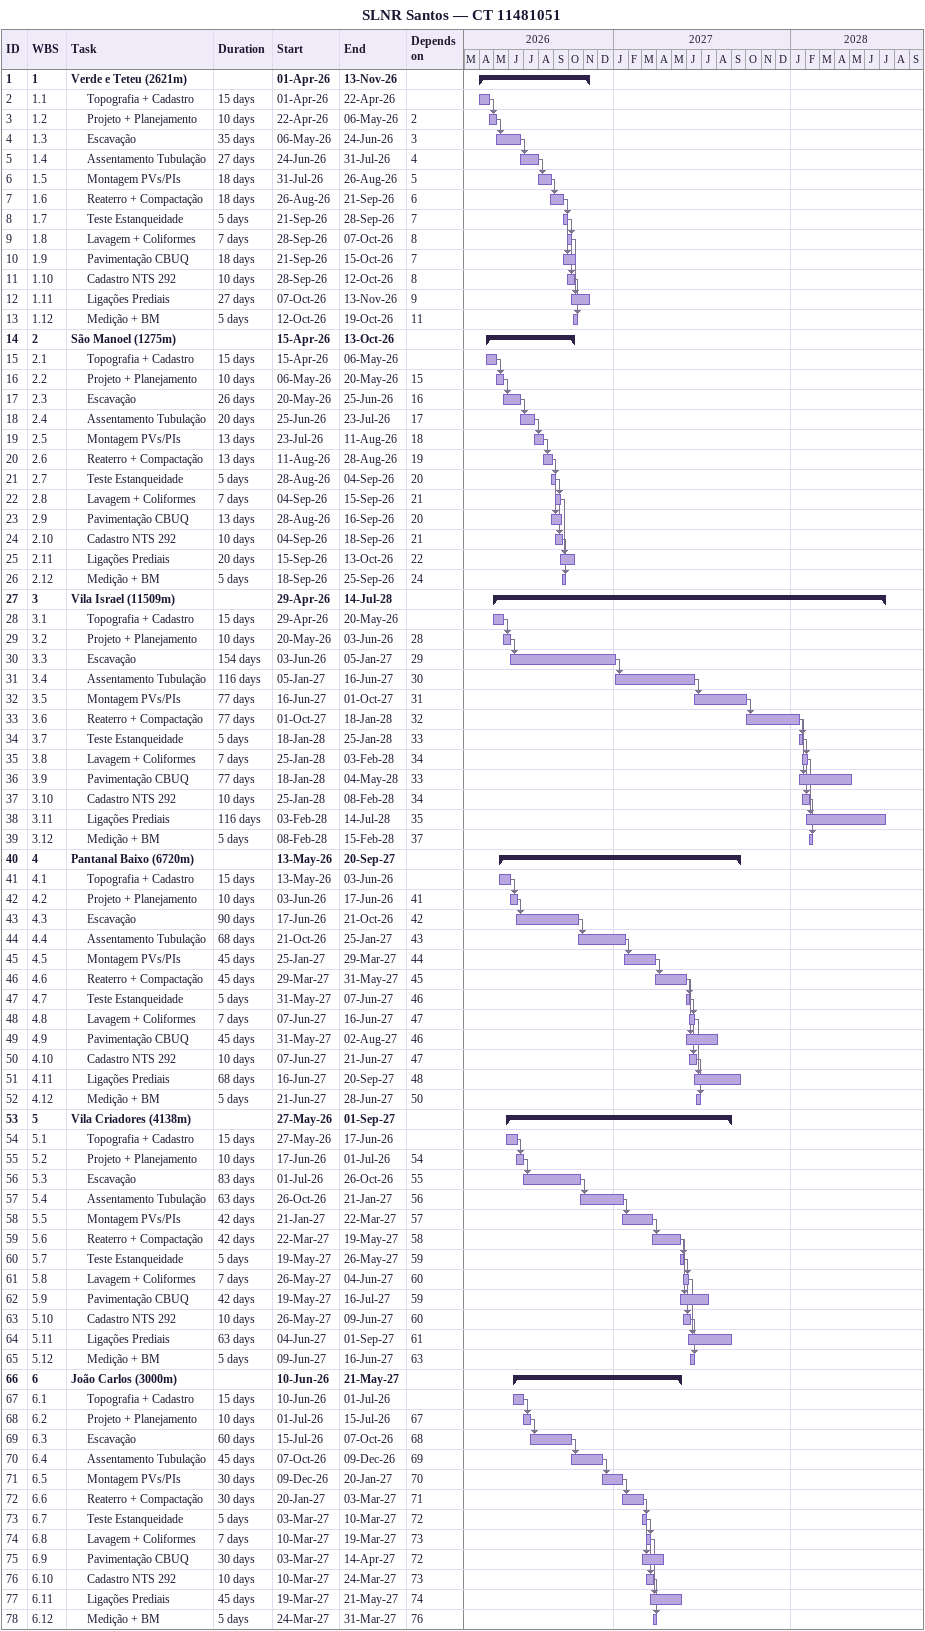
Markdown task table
SLNR Santos — CT 11481051

| ID | WBS | Task | Duration | Start | Finish | Predecessors |
|---|---|---|---|---|---|---|
| 1 | 1 | **Verde e Teteu (2621m)** |  | 2026-04-01 | 2026-11-13 |  |
| 2 | 1.1 | Topografia + Cadastro | 15d | 2026-04-01 | 2026-04-22 |  |
| 3 | 1.2 | Projeto + Planejamento | 10d | 2026-04-22 | 2026-05-06 | 2 |
| 4 | 1.3 | Escavação | 35d | 2026-05-06 | 2026-06-24 | 3 |
| 5 | 1.4 | Assentamento Tubulação | 27d | 2026-06-24 | 2026-07-31 | 4 |
| 6 | 1.5 | Montagem PVs/PIs | 18d | 2026-07-31 | 2026-08-26 | 5 |
| 7 | 1.6 | Reaterro + Compactação | 18d | 2026-08-26 | 2026-09-21 | 6 |
| 8 | 1.7 | Teste Estanqueidade | 5d | 2026-09-21 | 2026-09-28 | 7 |
| 9 | 1.8 | Lavagem + Coliformes | 7d | 2026-09-28 | 2026-10-07 | 8 |
| 10 | 1.9 | Pavimentação CBUQ | 18d | 2026-09-21 | 2026-10-15 | 7 |
| 11 | 1.10 | Cadastro NTS 292 | 10d | 2026-09-28 | 2026-10-12 | 8 |
| 12 | 1.11 | Ligações Prediais | 27d | 2026-10-07 | 2026-11-13 | 9 |
| 13 | 1.12 | Medição + BM | 5d | 2026-10-12 | 2026-10-19 | 11 |
| 14 | 2 | **São Manoel (1275m)** |  | 2026-04-15 | 2026-10-13 |  |
| 15 | 2.1 | Topografia + Cadastro | 15d | 2026-04-15 | 2026-05-06 |  |
| 16 | 2.2 | Projeto + Planejamento | 10d | 2026-05-06 | 2026-05-20 | 15 |
| 17 | 2.3 | Escavação | 26d | 2026-05-20 | 2026-06-25 | 16 |
| 18 | 2.4 | Assentamento Tubulação | 20d | 2026-06-25 | 2026-07-23 | 17 |
| 19 | 2.5 | Montagem PVs/PIs | 13d | 2026-07-23 | 2026-08-11 | 18 |
| 20 | 2.6 | Reaterro + Compactação | 13d | 2026-08-11 | 2026-08-28 | 19 |
| 21 | 2.7 | Teste Estanqueidade | 5d | 2026-08-28 | 2026-09-04 | 20 |
| 22 | 2.8 | Lavagem + Coliformes | 7d | 2026-09-04 | 2026-09-15 | 21 |
| 23 | 2.9 | Pavimentação CBUQ | 13d | 2026-08-28 | 2026-09-16 | 20 |
| 24 | 2.10 | Cadastro NTS 292 | 10d | 2026-09-04 | 2026-09-18 | 21 |
| 25 | 2.11 | Ligações Prediais | 20d | 2026-09-15 | 2026-10-13 | 22 |
| 26 | 2.12 | Medição + BM | 5d | 2026-09-18 | 2026-09-25 | 24 |
| 27 | 3 | **Vila Israel (11509m)** |  | 2026-04-29 | 2028-07-14 |  |
| 28 | 3.1 | Topografia + Cadastro | 15d | 2026-04-29 | 2026-05-20 |  |
| 29 | 3.2 | Projeto + Planejamento | 10d | 2026-05-20 | 2026-06-03 | 28 |
| 30 | 3.3 | Escavação | 154d | 2026-06-03 | 2027-01-05 | 29 |
| 31 | 3.4 | Assentamento Tubulação | 116d | 2027-01-05 | 2027-06-16 | 30 |
| 32 | 3.5 | Montagem PVs/PIs | 77d | 2027-06-16 | 2027-10-01 | 31 |
| 33 | 3.6 | Reaterro + Compactação | 77d | 2027-10-01 | 2028-01-18 | 32 |
| 34 | 3.7 | Teste Estanqueidade | 5d | 2028-01-18 | 2028-01-25 | 33 |
| 35 | 3.8 | Lavagem + Coliformes | 7d | 2028-01-25 | 2028-02-03 | 34 |
| 36 | 3.9 | Pavimentação CBUQ | 77d | 2028-01-18 | 2028-05-04 | 33 |
| 37 | 3.10 | Cadastro NTS 292 | 10d | 2028-01-25 | 2028-02-08 | 34 |
| 38 | 3.11 | Ligações Prediais | 116d | 2028-02-03 | 2028-07-14 | 35 |
| 39 | 3.12 | Medição + BM | 5d | 2028-02-08 | 2028-02-15 | 37 |
| 40 | 4 | **Pantanal Baixo (6720m)** |  | 2026-05-13 | 2027-09-20 |  |
| 41 | 4.1 | Topografia + Cadastro | 15d | 2026-05-13 | 2026-06-03 |  |
| 42 | 4.2 | Projeto + Planejamento | 10d | 2026-06-03 | 2026-06-17 | 41 |
| 43 | 4.3 | Escavação | 90d | 2026-06-17 | 2026-10-21 | 42 |
| 44 | 4.4 | Assentamento Tubulação | 68d | 2026-10-21 | 2027-01-25 | 43 |
| 45 | 4.5 | Montagem PVs/PIs | 45d | 2027-01-25 | 2027-03-29 | 44 |
| 46 | 4.6 | Reaterro + Compactação | 45d | 2027-03-29 | 2027-05-31 | 45 |
| 47 | 4.7 | Teste Estanqueidade | 5d | 2027-05-31 | 2027-06-07 | 46 |
| 48 | 4.8 | Lavagem + Coliformes | 7d | 2027-06-07 | 2027-06-16 | 47 |
| 49 | 4.9 | Pavimentação CBUQ | 45d | 2027-05-31 | 2027-08-02 | 46 |
| 50 | 4.10 | Cadastro NTS 292 | 10d | 2027-06-07 | 2027-06-21 | 47 |
| 51 | 4.11 | Ligações Prediais | 68d | 2027-06-16 | 2027-09-20 | 48 |
| 52 | 4.12 | Medição + BM | 5d | 2027-06-21 | 2027-06-28 | 50 |
| 53 | 5 | **Vila Criadores (4138m)** |  | 2026-05-27 | 2027-09-01 |  |
| 54 | 5.1 | Topografia + Cadastro | 15d | 2026-05-27 | 2026-06-17 |  |
| 55 | 5.2 | Projeto + Planejamento | 10d | 2026-06-17 | 2026-07-01 | 54 |
| 56 | 5.3 | Escavação | 83d | 2026-07-01 | 2026-10-26 | 55 |
| 57 | 5.4 | Assentamento Tubulação | 63d | 2026-10-26 | 2027-01-21 | 56 |
| 58 | 5.5 | Montagem PVs/PIs | 42d | 2027-01-21 | 2027-03-22 | 57 |
| 59 | 5.6 | Reaterro + Compactação | 42d | 2027-03-22 | 2027-05-19 | 58 |
| 60 | 5.7 | Teste Estanqueidade | 5d | 2027-05-19 | 2027-05-26 | 59 |
| 61 | 5.8 | Lavagem + Coliformes | 7d | 2027-05-26 | 2027-06-04 | 60 |
| 62 | 5.9 | Pavimentação CBUQ | 42d | 2027-05-19 | 2027-07-16 | 59 |
| 63 | 5.10 | Cadastro NTS 292 | 10d | 2027-05-26 | 2027-06-09 | 60 |
| 64 | 5.11 | Ligações Prediais | 63d | 2027-06-04 | 2027-09-01 | 61 |
| 65 | 5.12 | Medição + BM | 5d | 2027-06-09 | 2027-06-16 | 63 |
| 66 | 6 | **João Carlos (3000m)** |  | 2026-06-10 | 2027-05-21 |  |
| 67 | 6.1 | Topografia + Cadastro | 15d | 2026-06-10 | 2026-07-01 |  |
| 68 | 6.2 | Projeto + Planejamento | 10d | 2026-07-01 | 2026-07-15 | 67 |
| 69 | 6.3 | Escavação | 60d | 2026-07-15 | 2026-10-07 | 68 |
| 70 | 6.4 | Assentamento Tubulação | 45d | 2026-10-07 | 2026-12-09 | 69 |
| 71 | 6.5 | Montagem PVs/PIs | 30d | 2026-12-09 | 2027-01-20 | 70 |
| 72 | 6.6 | Reaterro + Compactação | 30d | 2027-01-20 | 2027-03-03 | 71 |
| 73 | 6.7 | Teste Estanqueidade | 5d | 2027-03-03 | 2027-03-10 | 72 |
| 74 | 6.8 | Lavagem + Coliformes | 7d | 2027-03-10 | 2027-03-19 | 73 |
| 75 | 6.9 | Pavimentação CBUQ | 30d | 2027-03-03 | 2027-04-14 | 72 |
| 76 | 6.10 | Cadastro NTS 292 | 10d | 2027-03-10 | 2027-03-24 | 73 |
| 77 | 6.11 | Ligações Prediais | 45d | 2027-03-19 | 2027-05-21 | 74 |
| 78 | 6.12 | Medição + BM | 5d | 2027-03-24 | 2027-03-31 | 76 |
